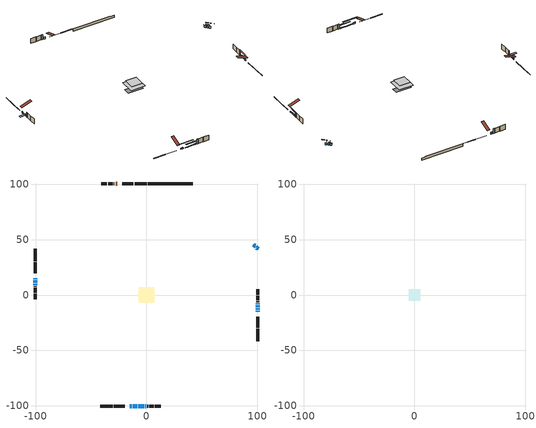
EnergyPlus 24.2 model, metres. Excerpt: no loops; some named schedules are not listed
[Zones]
conditioned space
 floor outside (Floor1 construction): -1.89,-1.89 -1.89,1.89 1.89,1.89 1.89,-1.89 z0.45
 floor adiabatic (AdiabaticFloorConstruction): -6.93,-6.93 -6.93,6.93 6.93,6.93 6.93,-6.93 z2.89
 floor foundation (Slab1 construction): -7.23,-2.87 -7.23,2.87 7.23,2.87 7.23,-2.87 z-1.91
 wall outside (RimJoist1 construction): 0.34,100.65 -10.83,100.65 / -41.69,-100.65 -30.52,-100.65 / -100.65,41.69 -100.65,30.52 / 100.65,-41.69 100.65,-30.52 z0.45:0.75
 wall outside (RimJoist2 construction): -11.76,100.65 -21.89,100.65 / -29.59,-100.65 -19.46,-100.65 / -100.65,29.59 -100.65,19.46 / 100.65,-29.59 100.65,-19.46 z0.45:0.75
 wall outside (AdiabaticWallConstruction 1): -26.36,100.65 -27.98,100.65 z0.45:2.48
 wall outside (AdiabaticWallConstruction): 100.65,41.69 99.71,42.62 / 99.05,43.28 98.46,43.87 / 97.8,44.53 96.87,45.47 / 100.65,-8.36 100.65,-7.52 z0.45:2.2; 100.65,-14.99 100.65,-14.06 z0.45:1.67; 100.65,-13.14 100.65,-11.97 z0.45:1.42; -100.65,14.99 -100.65,14.33 z0.45:1.92; -100.65,13.4 -100.65,11.04 / -14.99,-100.65 -13.26,-100.65 z0.45:1.62; -12.34,-100.65 -8.29,-100.65 z0.45:0.88; 100.65,-11.04 100.65,-9.29 z0.45:2.43; -100.65,10.11 -100.65,8.96 z0.45:1.9; -7.36,-100.65 -2.03,-100.65 z0.45:1.01; -1.1,-100.65 -0.13,-100.65 z0.45:1.31
 wall outside (Wall1 construction): -28.9,100.65 -29.65,100.65 / 0.79,-100.65 1.54,-100.65 / -100.65,8.04 -100.65,7.29 / 100.65,-6.59 100.65,-5.85 z0.45:5.33
 wall outside (Wall2 construction): -30.58,100.65 -34.73,100.65 / 2.47,-100.65 6.62,-100.65 / -100.65,6.36 -100.65,2.21 / 100.65,-4.92 100.65,-0.77 z0.45:5.33
 wall outside (Wall3 construction): -35.66,100.65 -40.76,100.65 / 7.55,-100.65 12.65,-100.65 / -100.65,1.28 -100.65,-3.82 / 100.65,0.16 100.65,5.26 z0.45:5.33
 wall foundation (FoundationWall1 construction): 1.27,100.65,-1.91 1.27,100.65,0.45 37.65,100.65,0.45 37.65,100.65,0.02 41.69,100.65,0.02 41.69,100.65,-1.91
 window (WindowConstruction): 100.65,41.69 99.71,42.62 z0.45:2.2
 window (WindowConstruction 6): 99.05,43.28 98.46,43.87 z0.45:2.2
 window (WindowConstruction 7): 97.8,44.53 96.87,45.47 z0.45:2.2
 window (WindowConstruction 8): 100.65,-14.99 100.65,-14.06 z0.45:1.67
 window (WindowConstruction 9): 100.65,-13.14 100.65,-11.97 z0.45:1.42
 window (WindowConstruction 10): -100.65,14.99 -100.65,14.33 z0.45:1.92
 window (WindowConstruction 11): -100.65,13.4 -100.65,11.04 z0.45:1.62
 window (WindowConstruction 12): -14.99,-100.65 -13.26,-100.65 z0.45:1.62
 window (WindowConstruction 13): -12.34,-100.65 -8.29,-100.65 z0.45:0.88
 window (WindowConstruction 1): 100.65,-11.04 100.65,-9.29 z0.45:2.43
 window (WindowConstruction 2): 100.65,-8.36 100.65,-7.52 z0.45:2.2
 window (WindowConstruction 3): -100.65,10.11 -100.65,8.97 z0.45:1.9
 window (WindowConstruction 4): -7.36,-100.65 -2.03,-100.65 z0.45:1.01
 window (WindowConstruction 5): -1.1,-100.65 -0.14,-100.65 z0.45:1.31
 door (Door): -26.36,100.65 -27.98,100.65 z0.45:2.48
 ceiling adiabatic (AdiabaticFloorConstruction): 6.93,-6.93 6.93,6.93 -6.93,6.93 -6.93,-6.93 z2.89
attic - vented
 floor to conditioned space (Floor2 construction Reversed): -5.09,-5.09 -5.09,5.09 5.09,5.09 5.09,-5.09 z5.33
 roof outside (Roof1 construction): -25.43,100.65,5.33 -25.43,90.73,8.63 -22.81,90.73,8.63 -22.81,100.65,5.33; -15.92,-100.65,5.33 -15.92,-90.73,8.63 -18.53,-90.73,8.63 -18.53,-100.65,5.33; -100.65,15.92,5.33 -90.73,15.92,8.63 -90.73,18.53,8.63 -100.65,18.53,5.33; 100.65,-15.92,5.33 90.73,-15.92,8.63 90.73,-18.53,8.63 100.65,-18.53,5.33
shading: 97.55,44.78 102.8,39.53 103.13,39.86 97.88,45.11 z5.25; 97.6,44.74 99.92,42.42 100.13,42.63 97.81,44.95 z3.42; 96.44,45.9 98.23,44.1 98.56,44.43 96.76,46.22 z2.81; 100.65,-11.82 100.65,-13.28 101.11,-13.28 101.11,-11.82 z1.57; -100.65,14.18 -100.65,15.14 -101.26,15.14 -101.26,14.18 z2.07; -100.65,10.89 -100.65,13.55 -101.11,13.55 -101.11,10.89 z1.77; -13.11,-100.65 -15.14,-100.65 -15.14,-101.11 -13.11,-101.11 z1.77; -3.11,-100.65 -17.51,-100.65 -17.51,-101.11 -3.11,-101.11 z6.06; 100.65,-6.24 100.65,-14.09 101.11,-14.09 101.11,-6.24 z5.48; 100.65,-4.47 100.65,-11.41 101.11,-11.41 101.11,-4.47 z5.25; -100.65,8.67 -100.65,10.41 -106.74,10.41 -106.74,8.67 z2.2; 0.71,-100.65 -10.1,-100.65 -10.1,-101.11 0.71,-101.11 z3.75; 2.6,-100.65 -3.84,-100.65 -3.84,-101.11 2.6,-101.11 z4.05
[Building]
Building 1: Terrain=Suburbs
[Site:Location]
Edmonton Intl AP_AB: Latitude {deg}=53.31; Longitude {deg}=-113.58; Time Zone {hr}=-7; Elevation {m}=723; Keep Site Location Information=Yes
[Site:GroundTemperature:Shallow]
-1.56185, -3.61833, -3.78302, -2.80711, 1.11059, 5.01004, 8.39065, 10.5322, 10.7141, 8.97234, 5.67794, 1.89811
[Site:WaterMainsTemperature]
Calculation Method=Schedule; Temperature Schedule=mains temperature schedule
[Material] Roughness=Rough; Thermal Absorptance=0.9
Name | Thickness {m} | Conductivity {W/m-K} | Density {kg/m3} | Specific Heat {J/kg-K} | Solar Absorptance | Visible Absorptance
asphalt or fiberglass shingles | 0.00635 | 0.162714 | 1121.4 | 1465.45 | 0.4 | 0.4
ceiling loosefill ins | 0.169333 | 0.0480833 | 16.02 | 1046.75 | 0.7 | 0.7
ceiling stud and cavity | 0.1397 | 0.14941 | 65.682 | 1177.47 | 0.7 | 0.7
concrete 4.0 in. | 0.1016 | 1.803125 | 2242.8 | 837.4 | 0.7 | 0.7
concrete 8.0 in. | 0.2032 | 1.803125 | 2242.8 | 837.4 | 0.7 | 0.7
door material | 0.04445 | 0.053851 | 512.64 | 1214.23 | 0.7 | 0.7
exterior vertical ins | 0.0324891 | 0.029427 | 32.04 | 1214.23 | 0.7 | 0.7
floor covering | 0.0127 | 0.0433444 | 54.468 | 1339.84 | 0.6 | 0.6
floor rigid ins; rim joist rigid ins; wall rigid ins | 0.051816 | 0.029427 | 32.04 | 1214.23 | 0.7 | 0.7
floor rigid ins 1; wall rigid ins 1 | 0.512978 | 0.029427 | 32.04 | 1214.23 | 0.7 | 0.7
floor stud and cavity | 0.1397 | 0.0952206 | 92.3553 | 1139.71 | 0.7 | 0.7
floor stud and cavity 1 | 0.1397 | 1.75129 | 37.0049 | 1207.88 | 0.7 | 0.7
furniture material conditioned space 1 | 0.1524 | 0.115458 | 640.8 | 1214.23 | 0.6 | 0.6
gypsum board | 0.0127 | 0.160291 | 801 | 837.4 | 0.6 | 0.6
gypsum board 1 | 0.0127 | 0.160291 | 801 | 837.4 | 0.7 | 0.7
osb sheathing 0.5 in. | 0.0127 | 0.115458 | 512.64 | 1214.23 | 0.7 | 0.7
osb sheathing 0.75 in. | 0.01905 | 0.115458 | 512.64 | 1214.23 | 0.7 | 0.7
osb sheathing 2.0 in. | 0.0508 | 0.115458 | 512.64 | 1214.23 | 0.7 | 0.7
rim joist stud and cavity | 0.0508 | 0.0405436 | 125.044 | 1163.47 | 0.6 | 0.6
rim joist stud and cavity 1 | 0.0508 | 0.029095 | 125.044 | 1163.47 | 0.6 | 0.6
wall stud and cavity | 0.1397 | 0.274534 | 139.0536 | 1170.24 | 0.7 | 0.7
wall stud and cavity 1 | 0.1397 | 0.240424 | 139.0536 | 1170.24 | 0.7 | 0.7
wall stud and cavity 2 | 0.1397 | 0.216775 | 139.0536 | 1170.24 | 0.7 | 0.7
wall stud and cavity 3 | 0.0889 | 0.380278 | 52.3479 | 1209.89 | 0.7 | 0.7
wall stud and cavity 4 | 0.0889 | 0.391764 | 83.0341 | 1211.67 | 0.7 | 0.7
wood siding | 0.0254 | 0.102417 | 544.68 | 1172.36 | 0.4 | 0.4
wood siding 1; wood siding 2; wood siding 3 | 0.0254 | 0.102417 | 544.68 | 1172.36 | 0.7 | 0.7
[WindowMaterial:SimpleGlazingSystem]
Name | U-Factor {W/m2-K} | Solar Heat Gain Coefficient
WindowMaterial | 3.841167 | 0.62
WindowMaterial 1 | 2.80891 | 0.6
WindowMaterial 10 | 3.76338 | 0.63
WindowMaterial 11 | 5.402617 | 0.49
WindowMaterial 2 | 3.73556 | 0.69
WindowMaterial 3 | 3.631081 | 0.7
WindowMaterial 4 | 4.30279 | 0.6
WindowMaterial 5 | 4.37036 | 0.6
WindowMaterial 6 | 3.90135 | 0.68
WindowMaterial 7 | 4.048414 | 0.62
WindowMaterial 8 | 3.92463 | 0.62
WindowMaterial 9 | 3.344342 | 0.65
[Construction]
AdiabaticFloorConstruction: floor stud and cavity 1, floor rigid ins 1, osb sheathing 0.75 in., floor covering
AdiabaticWallConstruction: wood siding 2, wall rigid ins 1, wall stud and cavity 3, gypsum board
AdiabaticWallConstruction 1: wood siding 3, wall rigid ins 1, wall stud and cavity 3, gypsum board
Door: door material
Floor1 construction: floor stud and cavity, floor rigid ins, osb sheathing 0.75 in., floor covering
Floor2 construction Reversed: gypsum board, ceiling stud and cavity, ceiling loosefill ins
FoundationWall1 construction: concrete 8.0 in., gypsum board 1
furniture construction conditioned space 1: furniture material conditioned space 1
PartitionWallConstruction: gypsum board, wall stud and cavity 4, gypsum board
RimJoist1 construction: wood siding 1, rim joist rigid ins, osb sheathing 2.0 in., rim joist stud and cavity
RimJoist2 construction: wood siding 1, osb sheathing 2.0 in., rim joist stud and cavity 1
Roof1 construction: asphalt or fiberglass shingles
Slab1 construction: concrete 4.0 in.
Wall1 construction: wood siding, wall rigid ins, osb sheathing 0.5 in., wall stud and cavity, gypsum board
Wall2 construction: wood siding, wall rigid ins, osb sheathing 0.5 in., wall stud and cavity 1, gypsum board
Wall3 construction: wood siding, wall rigid ins, osb sheathing 0.5 in., wall stud and cavity 2, gypsum board
WindowConstruction: WindowMaterial
WindowConstruction 1: WindowMaterial 1
WindowConstruction 10: WindowMaterial 8
WindowConstruction 11: WindowMaterial 9
WindowConstruction 12: WindowMaterial 10
WindowConstruction 13: WindowMaterial 11
WindowConstruction 2; WindowConstruction 6: WindowMaterial 2
WindowConstruction 3: WindowMaterial 3
WindowConstruction 4: WindowMaterial 4
WindowConstruction 5: WindowMaterial 5
WindowConstruction 7: WindowMaterial 6
WindowConstruction 8; WindowConstruction 9: WindowMaterial 7
[Zone] Multiplier=1; Part of Total Floor Area=Yes
Name | Volume {m3}
attic - vented | 55.6244
conditioned space | 723
[Space]
Name | Zone | Volume {m3}
attic - vented 1 | attic - vented | 55.6244
conditioned space 1 | conditioned space | 723
[ZoneInfiltration:EffectiveLeakageArea]
infil attic - vented 1: Zone or Space=attic - vented 1; Schedule=Always On Discrete; Effective Air Leakage Area {cm2}=3605.57; Stack Coefficient=0.000229863; Wind Coefficient=1.02436e-05
[ZoneMixing]
whole house fan mix: Zone or Space=attic - vented; Schedule=Always On Continuous; Design Flow Rate Calculation Method=Flow/Zone; Design Flow Rate {m3/s}=0; Source Zone or Space=conditioned space
[SurfaceProperty:ExposedFoundationPerimeter]
Slab1: Exposed Perimeter Calculation Method=TotalExposedPerimeter; Total Exposed Perimeter {m}=40.417
[InternalMass] Zone or ZoneList=conditioned space; Space or SpaceList=conditioned space 1
Name | Construction | Surface Area {m2}
furniture mass conditioned space 1 | furniture construction conditioned space 1 | 115.768
partition wall mass | PartitionWallConstruction | 289.42
[Lights]
interior lighting: Zone or ZoneList or Space or SpaceList=conditioned space 1; Schedule=interior lighting schedule; Design Level Calculation Method=LightingLevel; Lighting Level {W}=343.2; Return Air Fraction=0; Fraction Radiant=0.6; Fraction Visible=0.2; Fraction Replaceable=1
[People]
occupants: Zone or ZoneList or Space or SpaceList=conditioned space 1; Number of People Schedule=occupants schedule; Number of People Calculation Method=People; Number of People=3; Fraction Radiant=0.314171; Sensible Heat Fraction=0.56303; Activity Level Schedule=occupants activity schedule; Carbon Dioxide Generation Rate {m3/s-W}=0; Enable ASHRAE 55 Comfort Warnings=No; Mean Radiant Temperature Calculation Type=EnclosureAveraged
[ElectricEquipment] Zone or ZoneList or Space or SpaceList=conditioned space 1; Design Level Calculation Method=EquipmentLevel
Name | Schedule | Design Level {W} | Fraction Latent | Fraction Radiant | Fraction Lost
clothes dryer | clothes dryer schedule | 140.772 | 0.015 | 0.081 | 0.85
clothes washer | clothes washer schedule | 32.1985 | 0.03 | 0.162 | 0.7
cooking range | cooking range schedule | 215.147 | 0.08 | 0.432 | 0.2
dishwasher | dishwasher schedule | 66.8632 | 0.3 | 0.18 | 0.4
fridge | fridge schedule | 72.9452 | 0 | 0.6 | 0
mech vent bath fan 0 | mech vent bath fan 0 schedule | 50.2 | 0 | 0 | 1
mech vent bath fan 1 | mech vent bath fan 1 schedule | 50.2 | 0 | 0 | 1
mech vent bath fan 2 | mech vent bath fan 2 schedule | 50.2 | 0 | 0 | 1
mech vent house fan | mech vent house fan schedule | 0 | 0 | 0 | 1
mech vent house fan cfis | mech vent house fan cfis schedule | 0 | 0 | 0 | 0
mech vent range fan 0 | mech vent range fan 0 schedule | 57 | 0 | 0 | 1
misc plug loads | misc plug loads schedule | 494.7 | 0.045 | 0.513 | 0.1
whole house fan | Always On Discrete | 0 | 0 | 0 | 1
[OtherEquipment] Zone or ZoneList or Space or SpaceList=conditioned space 1; Design Level Calculation Method=EquipmentLevel
Name | Fuel Type | Schedule | Design Level {W} | Fraction Latent | Fraction Radiant | Fraction Lost
clothes dryer 1 | Electricity | clothes dryer schedule | 0 | 0.015 | 0.081 | 0.85
cooking range 1 | Electricity | cooking range schedule | 0 | 0.08 | 0.432 | 0.2
general water use latent | None | general water use schedule | 62.594 | 1 | 0 | 0
general water use sensible | None | general water use schedule | -61.6891 | 0 | 0.6 | 0
mech vent house fan latent load | None | Always On Discrete | 0 | 1 | 0 | 0
mech vent house fan sensible load | None | Always On Discrete | 0 | 0 | 0 | 0
water heater energy adjustment1 | NaturalGas | Always On Discrete | 0.01 | 0 | 0 | 1
[ZoneInfiltration:DesignFlowRate] Zone or ZoneList or Space or SpaceList=conditioned space 1; Schedule=Always On Discrete; Design Flow Rate Calculation Method=Flow/Zone; Design Flow Rate {m3/s}=0
infil flow; natural vent flow; whole house fan flow
[Foundation:Kiva]
Foundation Kiva 1: Initial Indoor Air Temperature {C}=18; Wall Height Above Grade {m}=0.450007; Wall Depth Below Slab {m}=0.2032; Custom Block Material Name 1=exterior vertical ins; Custom Block Depth 1 {m}=2.36001; Custom Block X Position 1 {m}=0.2159; Custom Block Z Position 1 {m}=0
[Foundation:Kiva:Settings]
Soil Conductivity {W/m-K}=0.849921; Soil Density {kg/m3}=1842.3; Soil Specific Heat {J/kg-K}=418.7; Ground Solar Absorptivity=0.9; Ground Thermal Absorptivity=0.9; Ground Surface Roughness {m}=0.03; Far-Field Width {m}=40; Deep-Ground Boundary Condition=ZeroFlux; Deep-Ground Depth {m}=40; Minimum Cell Dimension {m}=0.2; Maximum Cell Growth Coefficient=3; Simulation Timestep=Timestep
[Exterior:Lights]
exterior lighting: Schedule=exterior lighting schedule; Design Level {W}=75.6
[Schedule:Constant]
Name | Hourly Value
Always On Continuous; mech vent house fan schedule; mech vent house fan cfis schedule; Always On Discrete | 1
occupants activity schedule | 117.228
fridge schedule | 0
[Schedule:Week:Daily]
interior lighting schedule Week Rule - Jan1-Jan27: interior lighting schedule day, interior lighting schedule day, interior lighting schedule day, interior lighting schedule day, interior lighting schedule day, interior lighting schedule day, interior lighting schedule day, interior lighting schedule default day, interior lighting schedule default day, interior lighting schedule default day, interior lighting schedule default day, interior lighting schedule default day
interior lighting schedule Week Rule - Jan28-Feb3: interior lighting schedule day, interior lighting schedule day, interior lighting schedule day, interior lighting schedule day, interior lighting schedule day 1, interior lighting schedule day 1, interior lighting schedule day 1, interior lighting schedule default day, interior lighting schedule default day, interior lighting schedule default day, interior lighting schedule default day, interior lighting schedule default day
interior lighting schedule Week Rule - Feb4-Feb24: interior lighting schedule day 1, interior lighting schedule day 1, interior lighting schedule day 1, interior lighting schedule day 1, interior lighting schedule day 1, interior lighting schedule day 1, interior lighting schedule day 1, interior lighting schedule default day, interior lighting schedule default day, interior lighting schedule default day, interior lighting schedule default day, interior lighting schedule default day
interior lighting schedule Week Rule - Feb25-Mar3: interior lighting schedule day 1, interior lighting schedule day 1, interior lighting schedule day 1, interior lighting schedule day 1, interior lighting schedule day 2, interior lighting schedule day 2, interior lighting schedule day 2, interior lighting schedule default day, interior lighting schedule default day, interior lighting schedule default day, interior lighting schedule default day, interior lighting schedule default day
interior lighting schedule Week Rule - Mar4-Mar31: interior lighting schedule day 2, interior lighting schedule day 2, interior lighting schedule day 2, interior lighting schedule day 2, interior lighting schedule day 2, interior lighting schedule day 2, interior lighting schedule day 2, interior lighting schedule default day, interior lighting schedule default day, interior lighting schedule default day, interior lighting schedule default day, interior lighting schedule default day
interior lighting schedule Week Rule - Apr1-Apr28: interior lighting schedule day 3, interior lighting schedule day 3, interior lighting schedule day 3, interior lighting schedule day 3, interior lighting schedule day 3, interior lighting schedule day 3, interior lighting schedule day 3, interior lighting schedule default day, interior lighting schedule default day, interior lighting schedule default day, interior lighting schedule default day, interior lighting schedule default day
interior lighting schedule Week Rule - Apr29-May5: interior lighting schedule day 3, interior lighting schedule day 3, interior lighting schedule day 4, interior lighting schedule day 4, interior lighting schedule day 4, interior lighting schedule day 4, interior lighting schedule day 4, interior lighting schedule default day, interior lighting schedule default day, interior lighting schedule default day, interior lighting schedule default day, interior lighting schedule default day
interior lighting schedule Week Rule - May6-May26: interior lighting schedule day 4, interior lighting schedule day 4, interior lighting schedule day 4, interior lighting schedule day 4, interior lighting schedule day 4, interior lighting schedule day 4, interior lighting schedule day 4, interior lighting schedule default day, interior lighting schedule default day, interior lighting schedule default day, interior lighting schedule default day, interior lighting schedule default day
interior lighting schedule Week Rule - May27-Jun2: interior lighting schedule day 4, interior lighting schedule day 4, interior lighting schedule day 4, interior lighting schedule day 4, interior lighting schedule day 4, interior lighting schedule day 5, interior lighting schedule day 5, interior lighting schedule default day, interior lighting schedule default day, interior lighting schedule default day, interior lighting schedule default day, interior lighting schedule default day
interior lighting schedule Week Rule - Jun3-Jun30: interior lighting schedule day 5, interior lighting schedule day 5, interior lighting schedule day 5, interior lighting schedule day 5, interior lighting schedule day 5, interior lighting schedule day 5, interior lighting schedule day 5, interior lighting schedule default day, interior lighting schedule default day, interior lighting schedule default day, interior lighting schedule default day, interior lighting schedule default day
interior lighting schedule Week Rule - Jul1-Jul28: interior lighting schedule day 6, interior lighting schedule day 6, interior lighting schedule day 6, interior lighting schedule day 6, interior lighting schedule day 6, interior lighting schedule day 6, interior lighting schedule day 6, interior lighting schedule default day, interior lighting schedule default day, interior lighting schedule default day, interior lighting schedule default day, interior lighting schedule default day
interior lighting schedule Week Rule - Jul29-Aug4: interior lighting schedule day 6, interior lighting schedule day 6, interior lighting schedule day 6, interior lighting schedule day 7, interior lighting schedule day 7, interior lighting schedule day 7, interior lighting schedule day 7, interior lighting schedule default day, interior lighting schedule default day, interior lighting schedule default day, interior lighting schedule default day, interior lighting schedule default day
interior lighting schedule Week Rule - Aug5-Aug25: interior lighting schedule day 7, interior lighting schedule day 7, interior lighting schedule day 7, interior lighting schedule day 7, interior lighting schedule day 7, interior lighting schedule day 7, interior lighting schedule day 7, interior lighting schedule default day, interior lighting schedule default day, interior lighting schedule default day, interior lighting schedule default day, interior lighting schedule default day
interior lighting schedule Week Rule - Aug26-Sep1: interior lighting schedule day 7, interior lighting schedule day 7, interior lighting schedule day 7, interior lighting schedule day 7, interior lighting schedule day 7, interior lighting schedule day 7, interior lighting schedule day 8, interior lighting schedule default day, interior lighting schedule default day, interior lighting schedule default day, interior lighting schedule default day, interior lighting schedule default day
interior lighting schedule Week Rule - Sep2-Sep29: interior lighting schedule day 8, interior lighting schedule day 8, interior lighting schedule day 8, interior lighting schedule day 8, interior lighting schedule day 8, interior lighting schedule day 8, interior lighting schedule day 8, interior lighting schedule default day, interior lighting schedule default day, interior lighting schedule default day, interior lighting schedule default day, interior lighting schedule default day
interior lighting schedule Week Rule - Sep30-Oct6: interior lighting schedule day 8, interior lighting schedule day 9, interior lighting schedule day 9, interior lighting schedule day 9, interior lighting schedule day 9, interior lighting schedule day 9, interior lighting schedule day 9, interior lighting schedule default day, interior lighting schedule default day, interior lighting schedule default day, interior lighting schedule default day, interior lighting schedule default day
interior lighting schedule Week Rule - Oct7-Oct27: interior lighting schedule day 9, interior lighting schedule day 9, interior lighting schedule day 9, interior lighting schedule day 9, interior lighting schedule day 9, interior lighting schedule day 9, interior lighting schedule day 9, interior lighting schedule default day, interior lighting schedule default day, interior lighting schedule default day, interior lighting schedule default day, interior lighting schedule default day
interior lighting schedule Week Rule - Oct28-Nov3: interior lighting schedule day 9, interior lighting schedule day 9, interior lighting schedule day 9, interior lighting schedule day 9, interior lighting schedule day 10, interior lighting schedule day 10, interior lighting schedule day 10, interior lighting schedule default day, interior lighting schedule default day, interior lighting schedule default day, interior lighting schedule default day, interior lighting schedule default day
interior lighting schedule Week Rule - Nov4-Nov24: interior lighting schedule day 10, interior lighting schedule day 10, interior lighting schedule day 10, interior lighting schedule day 10, interior lighting schedule day 10, interior lighting schedule day 10, interior lighting schedule day 10, interior lighting schedule default day, interior lighting schedule default day, interior lighting schedule default day, interior lighting schedule default day, interior lighting schedule default day
interior lighting schedule Week Rule - Nov25-Dec1: interior lighting schedule day 10, interior lighting schedule day 10, interior lighting schedule day 10, interior lighting schedule day 10, interior lighting schedule day 10, interior lighting schedule day 10, interior lighting schedule day 11, interior lighting schedule default day, interior lighting schedule default day, interior lighting schedule default day, interior lighting schedule default day, interior lighting schedule default day
interior lighting schedule Week Rule - Dec2-Dec31: interior lighting schedule day 11, interior lighting schedule day 11, interior lighting schedule day 11, interior lighting schedule day 11, interior lighting schedule day 11, interior lighting schedule day 11, interior lighting schedule day 11, interior lighting schedule default day, interior lighting schedule default day, interior lighting schedule default day, interior lighting schedule default day, interior lighting schedule default day
occupants schedule Week Rule - Jan1-Dec31: occupants schedule day, occupants schedule day, occupants schedule day, occupants schedule day, occupants schedule day, occupants schedule day, occupants schedule day, occupants schedule default day, occupants schedule default day, occupants schedule default day, occupants schedule default day, occupants schedule default day
clothes dryer schedule Week Rule - Jan1-Dec31: clothes dryer schedule day, clothes dryer schedule day, clothes dryer schedule day, clothes dryer schedule day, clothes dryer schedule day, clothes dryer schedule day, clothes dryer schedule day, clothes dryer schedule default day, clothes dryer schedule default day, clothes dryer schedule default day, clothes dryer schedule default day, clothes dryer schedule default day
clothes washer schedule Week Rule - Jan1-Dec31: clothes washer schedule day, clothes washer schedule day, clothes washer schedule day, clothes washer schedule day, clothes washer schedule day, clothes washer schedule day, clothes washer schedule day, clothes washer schedule default day, clothes washer schedule default day, clothes washer schedule default day, clothes washer schedule default day, clothes washer schedule default day
cooking range schedule Week Rule - Jan1-Dec31: cooking range schedule day, cooking range schedule day, cooking range schedule day, cooking range schedule day, cooking range schedule day, cooking range schedule day, cooking range schedule day, cooking range schedule default day, cooking range schedule default day, cooking range schedule default day, cooking range schedule default day, cooking range schedule default day
dishwasher schedule Week Rule - Jan1-Dec31: dishwasher schedule day, dishwasher schedule day, dishwasher schedule day, dishwasher schedule day, dishwasher schedule day, dishwasher schedule day, dishwasher schedule day, dishwasher schedule default day, dishwasher schedule default day, dishwasher schedule default day, dishwasher schedule default day, dishwasher schedule default day
mech vent bath fan 0 schedule Week Rule - Jan1-Dec31: mech vent bath fan 0 schedule day, mech vent bath fan 0 schedule day, mech vent bath fan 0 schedule day, mech vent bath fan 0 schedule day, mech vent bath fan 0 schedule day, mech vent bath fan 0 schedule day, mech vent bath fan 0 schedule day, mech vent bath fan 0 schedule default day, mech vent bath fan 0 schedule default day, mech vent bath fan 0 schedule default day, mech vent bath fan 0 schedule default day, mech vent bath fan 0 schedule default day
mech vent bath fan 1 schedule Week Rule - Jan1-Dec31: mech vent bath fan 1 schedule day, mech vent bath fan 1 schedule day, mech vent bath fan 1 schedule day, mech vent bath fan 1 schedule day, mech vent bath fan 1 schedule day, mech vent bath fan 1 schedule day, mech vent bath fan 1 schedule day, mech vent bath fan 1 schedule default day, mech vent bath fan 1 schedule default day, mech vent bath fan 1 schedule default day, mech vent bath fan 1 schedule default day, mech vent bath fan 1 schedule default day
mech vent bath fan 2 schedule Week Rule - Jan1-Dec31: mech vent bath fan 2 schedule day, mech vent bath fan 2 schedule day, mech vent bath fan 2 schedule day, mech vent bath fan 2 schedule day, mech vent bath fan 2 schedule day, mech vent bath fan 2 schedule day, mech vent bath fan 2 schedule day, mech vent bath fan 2 schedule default day, mech vent bath fan 2 schedule default day, mech vent bath fan 2 schedule default day, mech vent bath fan 2 schedule default day, mech vent bath fan 2 schedule default day
mech vent range fan 0 schedule Week Rule - Jan1-Dec31: mech vent range fan 0 schedule day, mech vent range fan 0 schedule day, mech vent range fan 0 schedule day, mech vent range fan 0 schedule day, mech vent range fan 0 schedule day, mech vent range fan 0 schedule day, mech vent range fan 0 schedule day, mech vent range fan 0 schedule default day, mech vent range fan 0 schedule default day, mech vent range fan 0 schedule default day, mech vent range fan 0 schedule default day, mech vent range fan 0 schedule default day
misc plug loads schedule Week Rule - Jan1-Dec31: misc plug loads schedule day, misc plug loads schedule day, misc plug loads schedule day, misc plug loads schedule day, misc plug loads schedule day, misc plug loads schedule day, misc plug loads schedule day, misc plug loads schedule default day, misc plug loads schedule default day, misc plug loads schedule default day, misc plug loads schedule default day, misc plug loads schedule default day
general water use schedule Week Rule - Jan1-Dec31: general water use schedule day, general water use schedule day, general water use schedule day, general water use schedule day, general water use schedule day, general water use schedule day, general water use schedule day, general water use schedule default day, general water use schedule default day, general water use schedule default day, general water use schedule default day, general water use schedule default day
exterior lighting schedule Week Rule - Jan1-Jan27: exterior lighting schedule day, exterior lighting schedule day, exterior lighting schedule day, exterior lighting schedule day, exterior lighting schedule day, exterior lighting schedule day, exterior lighting schedule day, exterior lighting schedule default day, exterior lighting schedule default day, exterior lighting schedule default day, exterior lighting schedule default day, exterior lighting schedule default day
exterior lighting schedule Week Rule - Jan28-Feb3: exterior lighting schedule day, exterior lighting schedule day, exterior lighting schedule day, exterior lighting schedule day, exterior lighting schedule day 1, exterior lighting schedule day 1, exterior lighting schedule day 1, exterior lighting schedule default day, exterior lighting schedule default day, exterior lighting schedule default day, exterior lighting schedule default day, exterior lighting schedule default day
exterior lighting schedule Week Rule - Feb4-Feb24: exterior lighting schedule day 1, exterior lighting schedule day 1, exterior lighting schedule day 1, exterior lighting schedule day 1, exterior lighting schedule day 1, exterior lighting schedule day 1, exterior lighting schedule day 1, exterior lighting schedule default day, exterior lighting schedule default day, exterior lighting schedule default day, exterior lighting schedule default day, exterior lighting schedule default day
exterior lighting schedule Week Rule - Feb25-Mar3: exterior lighting schedule day 1, exterior lighting schedule day 1, exterior lighting schedule day 1, exterior lighting schedule day 1, exterior lighting schedule day 2, exterior lighting schedule day 2, exterior lighting schedule day 2, exterior lighting schedule default day, exterior lighting schedule default day, exterior lighting schedule default day, exterior lighting schedule default day, exterior lighting schedule default day
exterior lighting schedule Week Rule - Mar4-Mar31: exterior lighting schedule day 2, exterior lighting schedule day 2, exterior lighting schedule day 2, exterior lighting schedule day 2, exterior lighting schedule day 2, exterior lighting schedule day 2, exterior lighting schedule day 2, exterior lighting schedule default day, exterior lighting schedule default day, exterior lighting schedule default day, exterior lighting schedule default day, exterior lighting schedule default day
exterior lighting schedule Week Rule - Apr1-Apr28: exterior lighting schedule day 3, exterior lighting schedule day 3, exterior lighting schedule day 3, exterior lighting schedule day 3, exterior lighting schedule day 3, exterior lighting schedule day 3, exterior lighting schedule day 3, exterior lighting schedule default day, exterior lighting schedule default day, exterior lighting schedule default day, exterior lighting schedule default day, exterior lighting schedule default day
exterior lighting schedule Week Rule - Apr29-May5: exterior lighting schedule day 3, exterior lighting schedule day 3, exterior lighting schedule day 4, exterior lighting schedule day 4, exterior lighting schedule day 4, exterior lighting schedule day 4, exterior lighting schedule day 4, exterior lighting schedule default day, exterior lighting schedule default day, exterior lighting schedule default day, exterior lighting schedule default day, exterior lighting schedule default day
exterior lighting schedule Week Rule - May6-May26: exterior lighting schedule day 4, exterior lighting schedule day 4, exterior lighting schedule day 4, exterior lighting schedule day 4, exterior lighting schedule day 4, exterior lighting schedule day 4, exterior lighting schedule day 4, exterior lighting schedule default day, exterior lighting schedule default day, exterior lighting schedule default day, exterior lighting schedule default day, exterior lighting schedule default day
exterior lighting schedule Week Rule - May27-Jun2: exterior lighting schedule day 4, exterior lighting schedule day 4, exterior lighting schedule day 4, exterior lighting schedule day 4, exterior lighting schedule day 4, exterior lighting schedule day 5, exterior lighting schedule day 5, exterior lighting schedule default day, exterior lighting schedule default day, exterior lighting schedule default day, exterior lighting schedule default day, exterior lighting schedule default day
exterior lighting schedule Week Rule - Jun3-Jun30: exterior lighting schedule day 5, exterior lighting schedule day 5, exterior lighting schedule day 5, exterior lighting schedule day 5, exterior lighting schedule day 5, exterior lighting schedule day 5, exterior lighting schedule day 5, exterior lighting schedule default day, exterior lighting schedule default day, exterior lighting schedule default day, exterior lighting schedule default day, exterior lighting schedule default day
exterior lighting schedule Week Rule - Jul1-Jul28: exterior lighting schedule day 6, exterior lighting schedule day 6, exterior lighting schedule day 6, exterior lighting schedule day 6, exterior lighting schedule day 6, exterior lighting schedule day 6, exterior lighting schedule day 6, exterior lighting schedule default day, exterior lighting schedule default day, exterior lighting schedule default day, exterior lighting schedule default day, exterior lighting schedule default day
exterior lighting schedule Week Rule - Jul29-Aug4: exterior lighting schedule day 6, exterior lighting schedule day 6, exterior lighting schedule day 6, exterior lighting schedule day 7, exterior lighting schedule day 7, exterior lighting schedule day 7, exterior lighting schedule day 7, exterior lighting schedule default day, exterior lighting schedule default day, exterior lighting schedule default day, exterior lighting schedule default day, exterior lighting schedule default day
[Schedule:Year]
interior lighting schedule: interior lighting schedule Week Rule - Jan1-Jan27, 1, 1, 1, 27, interior lighting schedule Week Rule - Jan28-Feb3, 1, 28, 2, 3, interior lighting schedule Week Rule - Feb4-Feb24, 2, 4, 2, 24, interior lighting schedule Week Rule - Feb25-Mar3, 2, 25, 3, 3, interior lighting schedule Week Rule - Mar4-Mar31, 3, 4, 3, 31, interior lighting schedule Week Rule - Apr1-Apr28, 4, 1, 4, 28, interior lighting schedule Week Rule - Apr29-May5, 4, 29, 5, 5, interior lighting schedule Week Rule - May6-May26, 5, 6, 5, 26, interior lighting schedule Week Rule - May27-Jun2, 5, 27, 6, 2, interior lighting schedule Week Rule - Jun3-Jun30, 6, 3, 6, 30, interior lighting schedule Week Rule - Jul1-Jul28, 7, 1, 7, 28, interior lighting schedule Week Rule - Jul29-Aug4, 7, 29, 8, 4, interior lighting schedule Week Rule - Aug5-Aug25, 8, 5, 8, 25, interior lighting schedule Week Rule - Aug26-Sep1, 8, 26, 9, 1, interior lighting schedule Week Rule - Sep2-Sep29, 9, 2, 9, 29, interior lighting schedule Week Rule - Sep30-Oct6, 9, 30, 10, 6, interior lighting schedule Week Rule - Oct7-Oct27, 10, 7, 10, 27, interior lighting schedule Week Rule - Oct28-Nov3, 10, 28, 11, 3, interior lighting schedule Week Rule - Nov4-Nov24, 11, 4, 11, 24, interior lighting schedule Week Rule - Nov25-Dec1, 11, 25, 12, 1, interior lighting schedule Week Rule - Dec2-Dec31, 12, 2, 12, 31
occupants schedule: occupants schedule Week Rule - Jan1-Dec31, 1, 1, 12, 31
clothes dryer schedule: clothes dryer schedule Week Rule - Jan1-Dec31, 1, 1, 12, 31
clothes washer schedule: clothes washer schedule Week Rule - Jan1-Dec31, 1, 1, 12, 31
cooking range schedule: cooking range schedule Week Rule - Jan1-Dec31, 1, 1, 12, 31
dishwasher schedule: dishwasher schedule Week Rule - Jan1-Dec31, 1, 1, 12, 31
mech vent bath fan 0 schedule: mech vent bath fan 0 schedule Week Rule - Jan1-Dec31, 1, 1, 12, 31
mech vent bath fan 1 schedule: mech vent bath fan 1 schedule Week Rule - Jan1-Dec31, 1, 1, 12, 31
mech vent bath fan 2 schedule: mech vent bath fan 2 schedule Week Rule - Jan1-Dec31, 1, 1, 12, 31
mech vent range fan 0 schedule: mech vent range fan 0 schedule Week Rule - Jan1-Dec31, 1, 1, 12, 31
misc plug loads schedule: misc plug loads schedule Week Rule - Jan1-Dec31, 1, 1, 12, 31
general water use schedule: general water use schedule Week Rule - Jan1-Dec31, 1, 1, 12, 31
exterior lighting schedule: exterior lighting schedule Week Rule - Jan1-Jan27, 1, 1, 1, 27, exterior lighting schedule Week Rule - Jan28-Feb3, 1, 28, 2, 3, exterior lighting schedule Week Rule - Feb4-Feb24, 2, 4, 2, 24, exterior lighting schedule Week Rule - Feb25-Mar3, 2, 25, 3, 3, exterior lighting schedule Week Rule - Mar4-Mar31, 3, 4, 3, 31, exterior lighting schedule Week Rule - Apr1-Apr28, 4, 1, 4, 28, exterior lighting schedule Week Rule - Apr29-May5, 4, 29, 5, 5, exterior lighting schedule Week Rule - May6-May26, 5, 6, 5, 26, exterior lighting schedule Week Rule - May27-Jun2, 5, 27, 6, 2, exterior lighting schedule Week Rule - Jun3-Jun30, 6, 3, 6, 30, exterior lighting schedule Week Rule - Jul1-Jul28, 7, 1, 7, 28, exterior lighting schedule Week Rule - Jul29-Aug4, 7, 29, 8, 4, exterior lighting schedule Week Rule - Aug5-Aug25, 8, 5, 8, 25, exterior lighting schedule Week Rule - Aug26-Sep1, 8, 26, 9, 1, exterior lighting schedule Week Rule - Sep2-Sep29, 9, 2, 9, 29, exterior lighting schedule Week Rule - Sep30-Oct6, 9, 30, 10, 6, exterior lighting schedule Week Rule - Oct7-Oct27, 10, 7, 10, 27, exterior lighting schedule Week Rule - Oct28-Nov3, 10, 28, 11, 3, exterior lighting schedule Week Rule - Nov4-Nov24, 11, 4, 11, 24, exterior lighting schedule Week Rule - Nov25-Dec1, 11, 25, 12, 1, exterior lighting schedule Week Rule - Dec2-Dec31, 12, 2, 12, 31
[Schedule:Compact]
mains temperature schedule: Through: 01/01, For: AllDays, Until: 24:00, 3.97167, Through: 01/02, For: AllDays, Until: 24:00, 3.90778, Through: 01/03, For: AllDays, Until: 24:00, 3.84556, Through: 01/04, For: AllDays, Until: 24:00, 3.78389, Through: 01/05, For: AllDays, Until: 24:00, 3.72278, Through: 01/06, For: AllDays, Until: 24:00, 3.66278, Through: 01/07, For: AllDays, Until: 24:00, 3.60389, Through: 01/08, For: AllDays, Until: 24:00, 3.54556, Through: 01/09, For: AllDays, Until: 24:00, 3.48833, Through: 01/10, For: AllDays, Until: 24:00, 3.43167, Through: 01/11, For: AllDays, Until: 24:00, 3.37611, Through: 01/12, For: AllDays, Until: 24:00, 3.32167, Through: 01/13, For: AllDays, Until: 24:00, 3.26833, Through: 01/14, For: AllDays, Until: 24:00, 3.21556, Through: 01/15, For: AllDays, Until: 24:00, 3.16444, Through: 01/16, For: AllDays, Until: 24:00, 3.11389, Through: 01/17, For: AllDays, Until: 24:00, 3.06444, Through: 01/18, For: AllDays, Until: 24:00, 3.01611, Through: 01/19, For: AllDays, Until: 24:00, 2.96889, Through: 01/20, For: AllDays, Until: 24:00, 2.92278, Through: 01/21, For: AllDays, Until: 24:00, 2.87722, Through: 01/22, For: AllDays, Until: 24:00, 2.83333, Through: 01/23, For: AllDays, Until: 24:00, 2.79056, Through: 01/24, For: AllDays, Until: 24:00, 2.74889, Through: 01/25, For: AllDays, Until: 24:00, 2.70833, Through: 01/26, For: AllDays, Until: 24:00, 2.66889, Through: 01/27, For: AllDays, Until: 24:00, 2.63056, Through: 01/28, For: AllDays, Until: 24:00, 2.59333, Through: 01/29, For: AllDays, Until: 24:00, 2.55778, Through: 01/30, For: AllDays, Until: 24:00, 2.52278, Through: 01/31, For: AllDays, Until: 24:00, 2.48944, Through: 02/01, For: AllDays, Until: 24:00, 2.45722, Through: 02/02, For: AllDays, Until: 24:00, 2.42611, Through: 02/03, For: AllDays, Until: 24:00, 2.39667, Through: 02/04, For: AllDays, Until: 24:00, 2.36833, Through: 02/05, For: AllDays, Until: 24:00, 2.34111, Through: 02/06, For: AllDays, Until: 24:00, 2.315, Through: 02/07, For: AllDays, Until: 24:00, 2.29056, Through: 02/08, For: AllDays, Until: 24:00, 2.26722, Through: 02/09, For: AllDays, Until: 24:00, 2.245, Through: 02/10, For: AllDays, Until: 24:00, 2.22444, Through: 02/11, For: AllDays, Until: 24:00, 2.20444, Through: 02/12, For: AllDays, Until: 24:00, 2.18667, Through: 02/13, For: AllDays, Until: 24:00, 2.17, Through: 02/14, For: AllDays, Until: 24:00, 2.15444, Through: 02/15, For: AllDays, Until: 24:00, 2.14, Through: 02/16, For: AllDays, Until: 24:00, 2.12722, Through: 02/17, For: AllDays, Until: 24:00, 2.11556, Through: 02/18, For: AllDays, Until: 24:00, 2.10556, Through: 02/19, For: AllDays, Until: 24:00, 2.09667, Through: 02/20, For: AllDays, Until: 24:00, 2.08889, Through: 02/21, For: AllDays, Until: 24:00, 2.08278, Through: 02/22, For: AllDays, Until: 24:00, 2.07833, Through: 02/23, For: AllDays, Until: 24:00, 2.07444, Through: 02/24, For: AllDays, Until: 24:00, 2.07278, Through: 02/25, For: AllDays, Until: 24:00, 2.07167, Through: 02/26, For: AllDays, Until: 24:00, 2.07222, Through: 02/27, For: AllDays, Until: 24:00, 2.07444, Through: 02/28, For: AllDays, Until: 24:00, 2.07778, Through: 03/01, For: AllDays, Until: 24:00, 2.08222, Through: 03/02, For: AllDays, Until: 24:00, 2.08833, Through: 03/03, For: AllDays, Until: 24:00, 2.09556, Through: 03/04, For: AllDays, Until: 24:00, 2.10444, Through: 03/05, For: AllDays, Until: 24:00, 2.11444, Through: 03/06, For: AllDays, Until: 24:00, 2.12556, Through: 03/07, For: AllDays, Until: 24:00, 2.13833, Through: 03/08, For: AllDays, Until: 24:00, 2.15278, Through: 03/09, For: AllDays, Until: 24:00, 2.16778, Through: 03/10, For: AllDays, Until: 24:00, 2.18444, Through: 03/11, For: AllDays, Until: 24:00, 2.20278, Through: 03/12, For: AllDays, Until: 24:00, 2.22167, Through: 03/13, For: AllDays, Until: 24:00, 2.24278, Through: 03/14, For: AllDays, Until: 24:00, 2.26444, Through: 03/15, For: AllDays, Until: 24:00, 2.28778, Through: 03/16, For: AllDays, Until: 24:00, 2.31222, Through: 03/17, For: AllDays, Until: 24:00, 2.33778, Through: 03/18, For: AllDays, Until: 24:00, 2.365, Through: 03/19, For: AllDays, Until: 24:00, 2.39333, Through: 03/20, For: AllDays, Until: 24:00, 2.42278, Through: 03/21, For: AllDays, Until: 24:00, 2.45389, Through: 03/22, For: AllDays, Until: 24:00, 2.48611, Through: 03/23, For: AllDays, Until: 24:00, 2.51889, Through: 03/24, For: AllDays, Until: 24:00, 2.55389, Through: 03/25, For: AllDays, Until: 24:00, 2.58944, Through: 03/26, For: AllDays, Until: 24:00, 2.62611, Through: 03/27, For: AllDays, Until: 24:00, 2.66444, Through: 03/28, For: AllDays, Until: 24:00, 2.70389, Through: 03/29, For: AllDays, Until: 24:00, 2.74389, Through: 03/30, For: AllDays, Until: 24:00, 2.78556, Through: 03/31, For: AllDays, Until: 24:00, 2.82833, Through: 04/01, For: AllDays, Until: 24:00, 2.87222, Through: 04/02, For: AllDays, Until: 24:00, 2.91722, Through: 04/03, For: AllDays, Until: 24:00, 2.96333, Through: 04/04, For: AllDays, Until: 24:00, 3.01056, Through: 04/05, For: AllDays, Until: 24:00, 3.05889, Through: 04/06, For: AllDays, Until: 24:00, 3.10833, Through: 04/07, For: AllDays, Until: 24:00, 3.15833, Through: 04/08, For: AllDays, Until: 24:00, 3.21, Through: 04/09, For: AllDays, Until: 24:00, 3.26222, Through: 04/10, For: AllDays, Until: 24:00, 3.31556, Through: 04/11, For: AllDays, Until: 24:00, 3.37, Through: 04/12, For: AllDays, Until: 24:00, 3.42556, Through: 04/13, For: AllDays, Until: 24:00, 3.48167, Through: 04/14, For: AllDays, Until: 24:00, 3.53889, Through: 04/15, For: AllDays, Until: 24:00, 3.59722, Through: 04/16, For: AllDays, Until: 24:00, 3.65611, Through: 04/17, For: AllDays, Until: 24:00, 3.71611, Through: 04/18, For: AllDays, Until: 24:00, 3.77667, Through: 04/19, For: AllDays, Until: 24:00, 3.83833, Through: 04/20, For: AllDays, Until: 24:00, 3.90111, Through: 04/21, For: AllDays, Until: 24:00, 3.96444, Through: 04/22, For: AllDays, Until: 24:00, 4.02833, Through: 04/23, For: AllDays, Until: 24:00, 4.09333, Through: 04/24, For: AllDays, Until: 24:00, 4.15889, Through: 04/25, For: AllDays, Until: 24:00, 4.225, Through: 04/26, For: AllDays, Until: 24:00, 4.29222, Through: 04/27, For: AllDays, Until: 24:00, 4.36, Through: 04/28, For: AllDays, Until: 24:00, 4.42833, Through: 04/29, For: AllDays, Until: 24:00, 4.49722, Through: 04/30, For: AllDays, Until: 24:00, 4.56667, Through: 05/01, For: AllDays, Until: 24:00, 4.63722, Through: 05/02, For: AllDays, Until: 24:00, 4.70833, Through: 05/03, For: AllDays, Until: 24:00, 4.77944, Through: 05/04, For: AllDays, Until: 24:00, 4.85167, Through: 05/05, For: AllDays, Until: 24:00, 4.92389, Through: 05/06, For: AllDays, Until: 24:00, 4.99722, Through: 05/07, For: AllDays, Until: 24:00, 5.07056, Through: 05/08, For: AllDays, Until: 24:00, 5.145, Through: 05/09, For: AllDays, Until: 24:00, 5.21944, Through: 05/10, For: AllDays, Until: 24:00, 5.29389, Through: 05/11, For: AllDays, Until: 24:00, 5.36944, Through: 05/12, For: AllDays, Until: 24:00, 5.445, Through: 05/13, For: AllDays, Until: 24:00, 5.52111, Through: 05/14, For: AllDays, Until: 24:00, 5.59722, Through: 05/15, For: AllDays, Until: 24:00, 5.67389, Through: 05/16, For: AllDays, Until: 24:00, 5.75056, Through: 05/17, For: AllDays, Until: 24:00, 5.82778, Through: 05/18, For: AllDays, Until: 24:00, 5.90556, Through: 05/19, For: AllDays, Until: 24:00, 5.98278, Through: 05/20, For: AllDays, Until: 24:00, 6.06056, Through: 05/21, For: AllDays, Until: 24:00, 6.13889, Through: 05/22, For: AllDays, Until: 24:00, 6.21667, Through: 05/23, For: AllDays, Until: 24:00, 6.295, Through: 05/24, For: AllDays, Until: 24:00, 6.37333, Through: 05/25, For: AllDays, Until: 24:00, 6.45222, Through: 05/26, For: AllDays, Until: 24:00, 6.53056, Through: 05/27, For: AllDays, Until: 24:00, 6.60889, Through: 05/28, For: AllDays, Until: 24:00, 6.68778, Through: 05/29, For: AllDays, Until: 24:00, 6.76611, Through: 05/30, For: AllDays, Until: 24:00, 6.84444, Through: 05/31, For: AllDays, Until: 24:00, 6.92278, Through: 06/01, For: AllDays, Until: 24:00, 7.00111, Through: 06/02, For: AllDays, Until: 24:00, 7.07944, Through: 06/03, For: AllDays, Until: 24:00, 7.15778, Through: 06/04, For: AllDays, Until: 24:00, 7.23556, Through: 06/05, For: AllDays, Until: 24:00, 7.31333, Through: 06/06, For: AllDays, Until: 24:00, 7.39056, Through: 06/07, For: AllDays, Until: 24:00, 7.46833, Through: 06/08, For: AllDays, Until: 24:00, 7.545, Through: 06/09, For: AllDays, Until: 24:00, 7.62222, Through: 06/10, For: AllDays, Until: 24:00, 7.69833, Through: 06/11, For: AllDays, Until: 24:00, 7.775, Through: 06/12, For: AllDays, Until: 24:00, 7.85056, Through: 06/13, For: AllDays, Until: 24:00, 7.92611, Through: 06/14, For: AllDays, Until: 24:00, 8.00111, Through: 06/15, For: AllDays, Until: 24:00, 8.07611, Through: 06/16, For: AllDays, Until: 24:00, 8.15056, Through: 06/17, For: AllDays, Until: 24:00, 8.22389, Through: 06/18, For: AllDays, Until: 24:00, 8.29778, Through: 06/19, For: AllDays, Until: 24:00, 8.37056, Through: 06/20, For: AllDays, Until: 24:00, 8.44278, Through: 06/21, For: AllDays, Until: 24:00, 8.51444, Through: 06/22, For: AllDays, Until: 24:00, 8.58611, Through: 06/23, For: AllDays, Until: 24:00, 8.65667, Through: 06/24, For: AllDays, Until: 24:00, 8.72667, Through: 06/25, For: AllDays, Until: 24:00, 8.79611, Through: 06/26, For: AllDays, Until: 24:00, 8.865, Through: 06/27, For: AllDays, Until: 24:00, 8.93333, Through: 06/28, For: AllDays, Until: 24:00, 9.00056, Through: 06/29, For: AllDays, Until: 24:00, 9.06778, Through: 06/30, For: AllDays, Until: 24:00, 9.13333, Through: 07/01, For: AllDays, Until: 24:00, 9.19889, Through: 07/02, For: AllDays, Until: 24:00, 9.26333, Through: 07/03, For: AllDays, Until: 24:00, 9.32722, Through: 07/04, For: AllDays, Until: 24:00, 9.39056, Through: 07/05, For: AllDays, Until: 24:00, 9.45278, Through: 07/06, For: AllDays, Until: 24:00, 9.51389, Through: 07/07, For: AllDays, Until: 24:00, 9.57444, Through: 07/08, For: AllDays, Until: 24:00, 9.63389, Through: 07/09, For: AllDays, Until: 24:00, 9.69278, Through: 07/10, For: AllDays, Until: 24:00, 9.75056, Through: 07/11, For: AllDays, Until: 24:00, 9.80778, Through: 07/12, For: AllDays, Until: 24:00, 9.86333, Through: 07/13, For: AllDays, Until: 24:00, 9.91833, Through: 07/14, For: AllDays, Until: 24:00, 9.97278, Through: 07/15, For: AllDays, Until: 24:00, 10.0256, Through: 07/16, For: AllDays, Until: 24:00, 10.0778, Through: 07/17, For: AllDays, Until: 24:00, 10.1289, Through: 07/18, For: AllDays, Until: 24:00, 10.1789, Through: 07/19, For: AllDays, Until: 24:00, 10.2278, Through: 07/20, For: AllDays, Until: 24:00, 10.2756, Through: 07/21, For: AllDays, Until: 24:00, 10.3222, Through: 07/22, For: AllDays, Until: 24:00, 10.3683, Through: 07/23, For: AllDays, Until: 24:00, 10.4128, Through: 07/24, For: AllDays, Until: 24:00, 10.4561, Through: 07/25, For: AllDays, Until: 24:00, 10.4989, Through: 07/26, For: AllDays, Until: 24:00, 10.54, Through: 07/27, For: AllDays, Until: 24:00, 10.58, Through: 07/28, For: AllDays, Until: 24:00, 10.6189, Through: 07/29, For: AllDays, Until: 24:00, 10.6567, Through: 07/30, For: AllDays, Until: 24:00, 10.6928, Through: 07/31, For: AllDays, Until: 24:00, 10.7283, Through: 08/01, For: AllDays, Until: 24:00, 10.7622, Through: 08/02, For: AllDays, Until: 24:00, 10.7956, Through: 08/03, For: AllDays, Until: 24:00, 10.8272, Through: 08/04, For: AllDays, Until: 24:00, 10.8572, Through: 08/05, For: AllDays, Until: 24:00, 10.8867, Through: 08/06, For: AllDays, Until: 24:00, 10.9144, Through: 08/07, For: AllDays, Until: 24:00, 10.9411, Through: 08/08, For: AllDays, Until: 24:00, 10.9667, Through: 08/09, For: AllDays, Until: 24:00, 10.9906, Through: 08/10, For: AllDays, Until: 24:00, 11.0133, Through: 08/11, For: AllDays, Until: 24:00, 11.035, Through: 08/12, For: AllDays, Until: 24:00, 11.055, Through: 08/13, For: AllDays, Until: 24:00, 11.0739, Through: 08/14, For: AllDays, Until: 24:00, 11.0917, Through: 08/15, For: AllDays, Until: 24:00, 11.1078, Through: 08/16, For: AllDays, Until: 24:00, 11.1228, Through: 08/17, For: AllDays, Until: 24:00, 11.1361, Through: 08/18, For: AllDays, Until: 24:00, 11.1483, Through: 08/19, For: AllDays, Until: 24:00, 11.1594, Through: 08/20, For: AllDays, Until: 24:00, 11.1689, Through: 08/21, For: AllDays, Until: 24:00, 11.1772, Through: 08/22, For: AllDays, Until: 24:00, 11.1844, Through: 08/23, For: AllDays, Until: 24:00, 11.19, Through: 08/24, For: AllDays, Until: 24:00, 11.1939, Through: 08/25, For: AllDays, Until: 24:00, 11.1967, Through: 08/26, For: AllDays, Until: 24:00, 11.1983, Through: 08/27, For: AllDays, Until: 24:00, 11.1983, Through: 08/28, For: AllDays, Until: 24:00, 11.1972, Through: 08/29, For: AllDays, Until: 24:00, 11.195, Through: 08/30, For: AllDays, Until: 24:00, 11.1911, Through: 08/31, For: AllDays, Until: 24:00, 11.1856, Through: 09/01, For: AllDays, Until: 24:00, 11.1789, Through: 09/02, For: AllDays, Until: 24:00, 11.1711, Through: 09/03, For: AllDays, Until: 24:00, 11.1617, Through: 09/04, For: AllDays, Until: 24:00, 11.1511, Through: 09/05, For: AllDays, Until: 24:00, 11.1394, Through: 09/06, For: AllDays, Until: 24:00, 11.1261, Through: 09/07, For: AllDays, Until: 24:00, 11.1111, Through: 09/08, For: AllDays, Until: 24:00, 11.0956, Through: 09/09, For: AllDays, Until: 24:00, 11.0778, Through: 09/10, For: AllDays, Until: 24:00, 11.0594, Through: 09/11, For: AllDays, Until: 24:00, 11.0394, Through: 09/12, For: AllDays, Until: 24:00, 11.0183, Through: 09/13, For: AllDays, Until: 24:00, 10.9961, Through: 09/14, For: AllDays, Until: 24:00, 10.9722, Through: 09/15, For: AllDays, Until: 24:00, 10.9472, Through: 09/16, For: AllDays, Until: 24:00, 10.9206, Through: 09/17, For: AllDays, Until: 24:00, 10.8928, Through: 09/18, For: AllDays, Until: 24:00, 10.8639, Through: 09/19, For: AllDays, Until: 24:00, 10.8339, Through: 09/20, For: AllDays, Until: 24:00, 10.8028, Through: 09/21, For: AllDays, Until: 24:00, 10.77, Through: 09/22, For: AllDays, Until: 24:00, 10.7361, Through: 09/23, For: AllDays, Until: 24:00, 10.7011, Through: 09/24, For: AllDays, Until: 24:00, 10.665, Through: 09/25, For: AllDays, Until: 24:00, 10.6272, Through: 09/26, For: AllDays, Until: 24:00, 10.5889, Through: 09/27, For: AllDays, Until: 24:00, 10.5489, Through: 09/28, For: AllDays, Until: 24:00, 10.5078, Through: 09/29, For: AllDays, Until: 24:00, 10.4661, Through: 09/30, For: AllDays, Until: 24:00, 10.4228, Through: 10/01, For: AllDays, Until: 24:00, 10.3783, Through: 10/02, For: AllDays, Until: 24:00, 10.3328, Through: 10/03, For: AllDays, Until: 24:00, 10.2861, Through: 10/04, For: AllDays, Until: 24:00, 10.2383, Through: 10/05, For: AllDays, Until: 24:00, 10.19, Through: 10/06, For: AllDays, Until: 24:00, 10.14, Through: 10/07, For: AllDays, Until: 24:00, 10.0894, Through: 10/08, For: AllDays, Until: 24:00, 10.0372, Through: 10/09, For: AllDays, Until: 24:00, 9.98444, Through: 10/10, For: AllDays, Until: 24:00, 9.93056, Through: 10/11, For: AllDays, Until: 24:00, 9.87611, Through: 10/12, For: AllDays, Until: 24:00, 9.82, Through: 10/13, For: AllDays, Until: 24:00, 9.76333, Through: 10/14, For: AllDays, Until: 24:00, 9.70611, Through: 10/15, For: AllDays, Until: 24:00, 9.64722, Through: 10/16, For: AllDays, Until: 24:00, 9.58778, Through: 10/17, For: AllDays, Until: 24:00, 9.52778, Through: 10/18, For: AllDays, Until: 24:00, 9.46667, Through: 10/19, For: AllDays, Until: 24:00, 9.40444, Through: 10/20, For: AllDays, Until: 24:00, 9.34167, Through: 10/21, For: AllDays, Until: 24:00, 9.27778, Through: 10/22, For: AllDays, Until: 24:00, 9.21333, Through: 10/23, For: AllDays, Until: 24:00, 9.14833, Through: 10/24, For: AllDays, Until: 24:00, 9.08222, Through: 10/25, For: AllDays, Until: 24:00, 9.01556, Through: 10/26, For: AllDays, Until: 24:00, 8.94833, Through: 10/27, For: AllDays, Until: 24:00, 8.88056, Through: 10/28, For: AllDays, Until: 24:00, 8.81167, Through: 10/29, For: AllDays, Until: 24:00, 8.74222, Through: 10/30, For: AllDays, Until: 24:00, 8.67222, Through: 10/31, For: AllDays, Until: 24:00, 8.60167, Through: 11/01, For: AllDays, Until: 24:00, 8.53056, Through: 11/02, For: AllDays, Until: 24:00, 8.45889, Through: 11/03, For: AllDays, Until: 24:00, 8.38667, Through: 11/04, For: AllDays, Until: 24:00, 8.31389, Through: 11/05, For: AllDays, Until: 24:00, 8.24056, Through: 11/06, For: AllDays, Until: 24:00, 8.16667, Through: 11/07, For: AllDays, Until: 24:00, 8.09278, Through: 11/08, For: AllDays, Until: 24:00, 8.01833, Through: 11/09, For: AllDays, Until: 24:00, 7.94278, Through: 11/10, For: AllDays, Until: 24:00, 7.86778, Through: 11/11, For: AllDays, Until: 24:00, 7.79167, Through: 11/12, For: AllDays, Until: 24:00, 7.71556, Through: 11/13, For: AllDays, Until: 24:00, 7.63944, Through: 11/14, For: AllDays, Until: 24:00, 7.56222, Through: 11/15, For: AllDays, Until: 24:00, 7.48556, Through: 11/16, For: AllDays, Until: 24:00, 7.40833, Through: 11/17, For: AllDays, Until: 24:00, 7.33056, Through: 11/18, For: AllDays, Until: 24:00, 7.25278, Through: 11/19, For: AllDays, Until: 24:00, 7.175, Through: 11/20, For: AllDays, Until: 24:00, 7.09722, Through: 11/21, For: AllDays, Until: 24:00, 7.01889, Through: 11/22, For: AllDays, Until: 24:00, 6.94056, Through: 11/23, For: AllDays, Until: 24:00, 6.86222, Through: 11/24, For: AllDays, Until: 24:00, 6.78389, Through: 11/25, For: AllDays, Until: 24:00, 6.705, Through: 11/26, For: AllDays, Until: 24:00, 6.62667, Through: 11/27, For: AllDays, Until: 24:00, 6.54833, Through: 11/28, For: AllDays, Until: 24:00, 6.46944, Through: 11/29, For: AllDays, Until: 24:00, 6.39111, Through: 11/30, For: AllDays, Until: 24:00, 6.31278, Through: 12/01, For: AllDays, Until: 24:00, 6.23444, Through: 12/02, For: AllDays, Until: 24:00, 6.15611, Through: 12/03, For: AllDays, Until: 24:00, 6.07833, Through: 12/04, For: AllDays, Until: 24:00, 6.00056, Through: 12/05, For: AllDays, Until: 24:00, 5.92278, Through: 12/06, For: AllDays, Until: 24:00, 5.84556, Through: 12/07, For: AllDays, Until: 24:00, 5.76833, Through: 12/08, For: AllDays, Until: 24:00, 5.69111, Through: 12/09, For: AllDays, Until: 24:00, 5.61444, Through: 12/10, For: AllDays, Until: 24:00, 5.53778, Through: 12/11, For: AllDays, Until: 24:00, 5.46222, Through: 12/12, For: AllDays, Until: 24:00, 5.38611, Through: 12/13, For: AllDays, Until: 24:00, 5.31111, Through: 12/14, For: AllDays, Until: 24:00, 5.23611, Through: 12/15, For: AllDays, Until: 24:00, 5.16167, Through: 12/16, For: AllDays, Until: 24:00, 5.08722, Through: 12/17, For: AllDays, Until: 24:00, 5.01389, Through: 12/18, For: AllDays, Until: 24:00, 4.94056, Through: 12/19, For: AllDays, Until: 24:00, 4.86778, Through: 12/20, For: AllDays, Until: 24:00, 4.79556, Through: 12/21, For: AllDays, Until: 24:00, 4.72389, Through: 12/22, For: AllDays, Until: 24:00, 4.65333, Through: 12/23, For: AllDays, Until: 24:00, 4.58278, Through: 12/24, For: AllDays, Until: 24:00, 4.51278, Through: 12/25, For: AllDays, Until: 24:00, 4.44389, Through: 12/26, For: AllDays, Until: 24:00, 4.375, Through: 12/27, For: AllDays, Until: 24:00, 4.30722, Through: 12/28, For: AllDays, Until: 24:00, 4.24, Through: 12/29, For: AllDays, Until: 24:00, 4.17333, Through: 12/30, For: AllDays, Until: 24:00, 4.10778, Through: 12/31, For: AllDays, Until: 24:00, 4.04278
